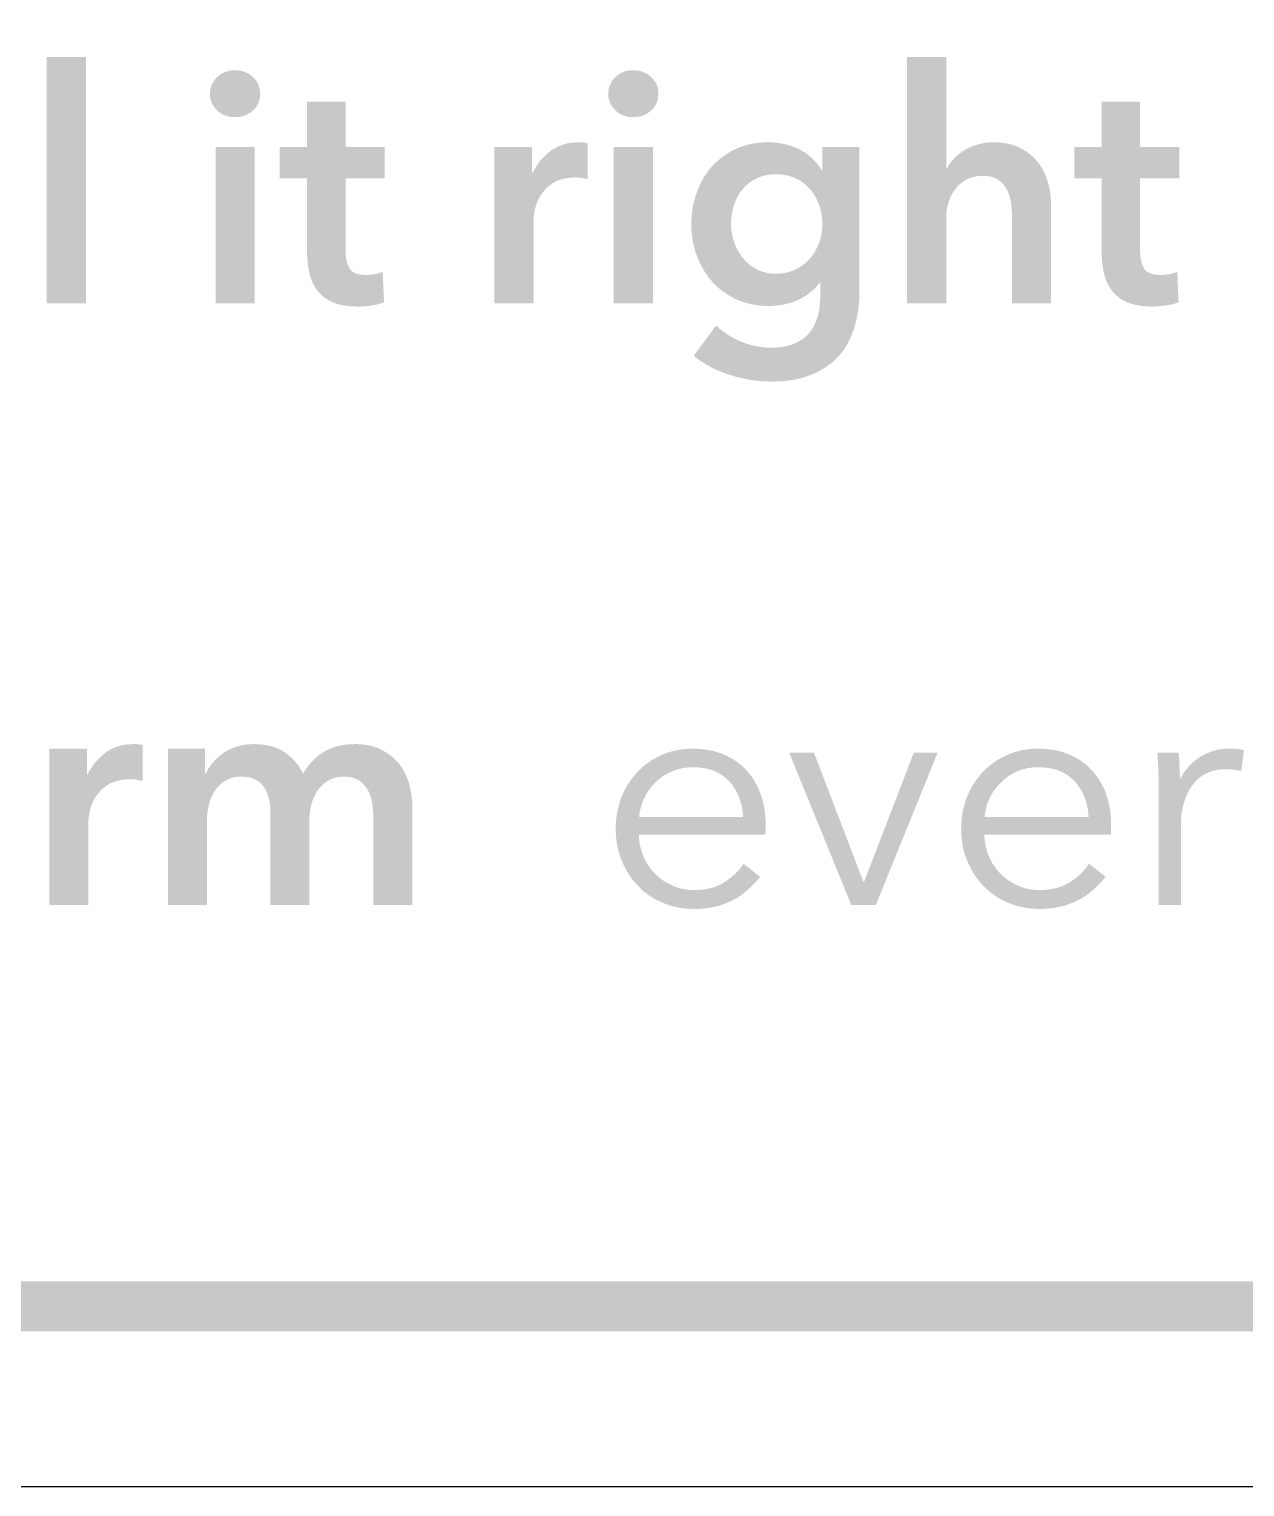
# Model space of a CAD drawing. Header units: millimetres. Extents: x 6 to 297, y 55 to 451.
# Drawn here: x 14.99 to 24.69, y 202.36 to 213.99 of the extents above; entities that cross this region are included whole.
import ezdxf

# ---------------------------------------------------------------- set-up
doc = ezdxf.new("R2010")
doc.units = ezdxf.units.MM
doc.layers.add('CUT', color=1, linetype='Continuous')
doc.layers.add('RASTER', color=7, linetype='Continuous')

msp = doc.modelspace()

# ---------------------------------------------------------------- hatches: boundary and pattern name
at = {"layer": 'RASTER'}
h = msp.add_hatch(color=7, dxfattribs=at)
h.paths.add_polyline_path([(7.2, 240.8), (7.234, 241.316), (7.337, 241.763), (7.509, 242.141), (7.75, 242.45), (8.059, 242.691), (8.438, 242.863), (8.884, 242.966), (9.4, 243), (65.489, 243), (66.005, 242.966), (66.452, 242.863), (66.83, 242.691), (67.139, 242.45), (67.38, 242.141), (67.552, 241.763), (67.655, 241.316), (67.689, 240.8), (67.689, 205.8), (67.655, 205.284), (67.552, 204.837), (67.38, 204.459), (67.139, 204.15), (66.83, 203.909), (66.452, 203.738), (66.005, 203.634), (65.489, 203.6), (9.4, 203.6), (8.884, 203.634), (8.438, 203.737), (8.059, 203.909), (7.75, 204.15), (7.509, 204.459), (7.337, 204.837), (7.234, 205.284), (7.2, 205.8)])
h.paths.add_polyline_path([(7.6, 240.8), (7.6, 205.8), (7.628, 205.378), (7.712, 205.013), (7.853, 204.703), (8.05, 204.45), (8.303, 204.253), (8.612, 204.112), (8.978, 204.028), (9.4, 204), (65.489, 204), (65.911, 204.028), (66.277, 204.113), (66.586, 204.253), (66.839, 204.45), (67.036, 204.703), (67.177, 205.013), (67.261, 205.378), (67.289, 205.8), (67.289, 240.8), (67.261, 241.222), (67.177, 241.587), (67.036, 241.897), (66.839, 242.15), (66.586, 242.347), (66.277, 242.488), (65.911, 242.572), (65.489, 242.6), (9.4, 242.6), (8.978, 242.572), (8.612, 242.488), (8.303, 242.347), (8.05, 242.15), (7.853, 241.897), (7.712, 241.587), (7.628, 241.222), (7.6, 240.8)], flags=0)
for points in [[(15.129, 213.766), (15.441, 213.766), (15.441, 211.8), (15.129, 211.8)], [(22.682, 213.084), (22.712, 213.084), (22.741, 213.082), (22.769, 213.078), (22.795, 213.074), (22.821, 213.068), (22.845, 213.06), (22.869, 213.052), (22.891, 213.041), (22.912, 213.03), (22.933, 213.018), (22.952, 213.005), (22.97, 212.992), (22.988, 212.977), (23.004, 212.962), (23.02, 212.946), (23.034, 212.928), (23.048, 212.911), (23.06, 212.892), (23.072, 212.873), (23.083, 212.853), (23.092, 212.833), (23.101, 212.811), (23.109, 212.79), (23.116, 212.767), (23.122, 212.744), (23.127, 212.721), (23.132, 212.698), (23.136, 212.675), (23.138, 212.651), (23.14, 212.628), (23.142, 212.604), (23.142, 212.58), (23.142, 211.8), (22.83, 211.8), (22.83, 212.486), (22.83, 212.5), (22.83, 212.514), (22.829, 212.528), (22.828, 212.542), (22.827, 212.556), (22.826, 212.57), (22.824, 212.585), (22.822, 212.599), (22.82, 212.614), (22.817, 212.628), (22.814, 212.642), (22.81, 212.655), (22.806, 212.669), (22.801, 212.681), (22.796, 212.694), (22.79, 212.706), (22.783, 212.718), (22.776, 212.729), (22.768, 212.74), (22.76, 212.75), (22.751, 212.76), (22.741, 212.769), (22.731, 212.777), (22.72, 212.785), (22.708, 212.793), (22.695, 212.799), (22.681, 212.804), (22.667, 212.809), (22.651, 212.812), (22.634, 212.815), (22.617, 212.816), (22.599, 212.817), (22.58, 212.816), (22.562, 212.815), (22.545, 212.813), (22.528, 212.809), (22.512, 212.805), (22.497, 212.801), (22.483, 212.795), (22.469, 212.788), (22.455, 212.781), (22.442, 212.772), (22.43, 212.764), (22.419, 212.755), (22.407, 212.745), (22.397, 212.734), (22.387, 212.723), (22.378, 212.711), (22.369, 212.699), (22.361, 212.687), (22.353, 212.674), (22.346, 212.66), (22.339, 212.647), (22.333, 212.633), (22.328, 212.618), (22.323, 212.603), (22.319, 212.588), (22.315, 212.573), (22.312, 212.558), (22.309, 212.543), (22.307, 212.528), (22.306, 212.512), (22.305, 212.497), (22.305, 212.481), (22.305, 211.8), (21.993, 211.8), (21.993, 213.766), (22.305, 213.766), (22.305, 212.874), (22.31, 212.874), (22.315, 212.884), (22.32, 212.893), (22.326, 212.903), (22.332, 212.912), (22.339, 212.922), (22.347, 212.932), (22.355, 212.941), (22.363, 212.95), (22.372, 212.96), (22.382, 212.969), (22.391, 212.978), (22.401, 212.986), (22.412, 212.995), (22.423, 213.003), (22.434, 213.011), (22.445, 213.018), (22.457, 213.025), (22.469, 213.032), (22.482, 213.039), (22.495, 213.045), (22.509, 213.051), (22.523, 213.056), (22.537, 213.061), (22.552, 213.066), (22.567, 213.07), (22.582, 213.074), (22.598, 213.077), (22.614, 213.08), (22.631, 213.082), (22.647, 213.083), (22.664, 213.084), (22.682, 213.084)], [(16.988, 212.798), (16.988, 213.048), (17.206, 213.048), (17.206, 213.409), (17.513, 213.409), (17.513, 213.048), (17.825, 213.048), (17.825, 212.798), (17.513, 212.798), (17.513, 212.219), (17.513, 212.198), (17.515, 212.179), (17.517, 212.16), (17.52, 212.143), (17.525, 212.126), (17.53, 212.11), (17.536, 212.095), (17.543, 212.081), (17.552, 212.068), (17.562, 212.057), (17.576, 212.048), (17.591, 212.04), (17.609, 212.034), (17.629, 212.03), (17.652, 212.027), (17.677, 212.026), (17.685, 212.026), (17.693, 212.027), (17.701, 212.027), (17.709, 212.028), (17.718, 212.029), (17.727, 212.03), (17.735, 212.031), (17.744, 212.033), (17.753, 212.034), (17.762, 212.036), (17.771, 212.038), (17.779, 212.041), (17.787, 212.043), (17.795, 212.046), (17.802, 212.049), (17.809, 212.052), (17.82, 211.808), (17.809, 211.804), (17.798, 211.8), (17.786, 211.797), (17.774, 211.794), (17.762, 211.791), (17.749, 211.788), (17.735, 211.785), (17.721, 211.783), (17.707, 211.781), (17.693, 211.779), (17.679, 211.778), (17.665, 211.776), (17.652, 211.775), (17.638, 211.775), (17.625, 211.774), (17.612, 211.774), (17.581, 211.775), (17.552, 211.776), (17.525, 211.779), (17.499, 211.783), (17.474, 211.788), (17.451, 211.794), (17.429, 211.801), (17.409, 211.809), (17.39, 211.818), (17.372, 211.828), (17.355, 211.839), (17.339, 211.851), (17.324, 211.863), (17.31, 211.876), (17.297, 211.89), (17.286, 211.905), (17.275, 211.921), (17.265, 211.937), (17.255, 211.954), (17.247, 211.971), (17.24, 211.989), (17.233, 212.007), (17.228, 212.026), (17.223, 212.046), (17.219, 212.066), (17.216, 212.086), (17.213, 212.107), (17.21, 212.128), (17.209, 212.149), (17.207, 212.171), (17.206, 212.193), (17.206, 212.216), (17.206, 212.798)], [(23.327, 212.798), (23.327, 213.048), (23.545, 213.048), (23.545, 213.409), (23.852, 213.409), (23.852, 213.048), (24.164, 213.048), (24.164, 212.798), (23.852, 212.798), (23.852, 212.219), (23.852, 212.198), (23.854, 212.179), (23.856, 212.16), (23.859, 212.143), (23.863, 212.126), (23.869, 212.11), (23.875, 212.095), (23.882, 212.081), (23.89, 212.068), (23.901, 212.057), (23.915, 212.048), (23.93, 212.04), (23.948, 212.034), (23.968, 212.03), (23.991, 212.027), (24.016, 212.026), (24.023, 212.026), (24.032, 212.027), (24.04, 212.027), (24.048, 212.028), (24.057, 212.029), (24.065, 212.03), (24.074, 212.031), (24.083, 212.033), (24.092, 212.034), (24.101, 212.036), (24.109, 212.038), (24.118, 212.041), (24.126, 212.043), (24.133, 212.046), (24.141, 212.049), (24.148, 212.052), (24.159, 211.808), (24.148, 211.804), (24.137, 211.8), (24.125, 211.797), (24.113, 211.794), (24.101, 211.791), (24.087, 211.788), (24.074, 211.785), (24.06, 211.783), (24.046, 211.781), (24.032, 211.779), (24.018, 211.778), (24.004, 211.776), (23.99, 211.775), (23.977, 211.775), (23.964, 211.774), (23.951, 211.774), (23.92, 211.775), (23.891, 211.776), (23.864, 211.779), (23.838, 211.783), (23.813, 211.788), (23.79, 211.794), (23.768, 211.801), (23.748, 211.809), (23.729, 211.818), (23.711, 211.828), (23.694, 211.839), (23.678, 211.851), (23.663, 211.863), (23.649, 211.876), (23.636, 211.89), (23.624, 211.905), (23.613, 211.921), (23.603, 211.937), (23.594, 211.954), (23.586, 211.971), (23.579, 211.989), (23.572, 212.007), (23.567, 212.026), (23.562, 212.046), (23.558, 212.066), (23.555, 212.086), (23.552, 212.107), (23.549, 212.128), (23.547, 212.149), (23.546, 212.171), (23.545, 212.193), (23.545, 212.216), (23.545, 212.798)], [(18.701, 213.048), (19, 213.048), (19, 212.84), (19.005, 212.84), (19.019, 212.867), (19.034, 212.892), (19.05, 212.916), (19.068, 212.939), (19.087, 212.96), (19.107, 212.98), (19.128, 212.999), (19.151, 213.017), (19.175, 213.033), (19.2, 213.046), (19.226, 213.058), (19.252, 213.067), (19.28, 213.075), (19.309, 213.08), (19.339, 213.083), (19.369, 213.084), (19.374, 213.084), (19.379, 213.084), (19.383, 213.084), (19.388, 213.084), (19.393, 213.084), (19.398, 213.084), (19.403, 213.083), (19.408, 213.083), (19.414, 213.083), (19.418, 213.082), (19.423, 213.082), (19.428, 213.081), (19.432, 213.08), (19.437, 213.079), (19.441, 213.078), (19.445, 213.077), (19.445, 212.791), (19.437, 212.792), (19.43, 212.794), (19.423, 212.796), (19.416, 212.797), (19.409, 212.798), (19.403, 212.799), (19.397, 212.8), (19.392, 212.801), (19.386, 212.802), (19.381, 212.802), (19.375, 212.803), (19.37, 212.803), (19.364, 212.803), (19.359, 212.803), (19.354, 212.804), (19.349, 212.804), (19.323, 212.803), (19.298, 212.801), (19.275, 212.798), (19.252, 212.794), (19.232, 212.788), (19.212, 212.782), (19.194, 212.774), (19.177, 212.765), (19.161, 212.755), (19.146, 212.744), (19.132, 212.733), (19.119, 212.722), (19.107, 212.71), (19.096, 212.697), (19.085, 212.684), (19.076, 212.671), (19.067, 212.657), (19.059, 212.644), (19.052, 212.63), (19.045, 212.616), (19.039, 212.602), (19.034, 212.588), (19.03, 212.573), (19.026, 212.559), (19.023, 212.545), (19.021, 212.532), (19.018, 212.52), (19.016, 212.508), (19.015, 212.497), (19.014, 212.487), (19.013, 212.477), (19.013, 212.468), (19.013, 211.8), (18.701, 211.8)], [(15.15, 208.248), (15.449, 208.248), (15.449, 208.04), (15.454, 208.04), (15.467, 208.067), (15.482, 208.092), (15.499, 208.116), (15.516, 208.139), (15.535, 208.16), (15.555, 208.18), (15.577, 208.199), (15.599, 208.217), (15.623, 208.233), (15.648, 208.246), (15.674, 208.258), (15.701, 208.267), (15.729, 208.275), (15.757, 208.28), (15.787, 208.283), (15.818, 208.284), (15.822, 208.284), (15.827, 208.284), (15.832, 208.284), (15.837, 208.284), (15.842, 208.284), (15.847, 208.284), (15.852, 208.283), (15.857, 208.283), (15.862, 208.283), (15.867, 208.282), (15.872, 208.282), (15.876, 208.281), (15.881, 208.28), (15.885, 208.279), (15.889, 208.278), (15.893, 208.277), (15.893, 207.991), (15.886, 207.992), (15.878, 207.994), (15.871, 207.996), (15.864, 207.997), (15.858, 207.998), (15.852, 207.999), (15.846, 208), (15.84, 208.001), (15.834, 208.002), (15.829, 208.002), (15.824, 208.003), (15.818, 208.003), (15.813, 208.003), (15.807, 208.003), (15.802, 208.004), (15.797, 208.004), (15.771, 208.003), (15.746, 208.001), (15.723, 207.998), (15.701, 207.994), (15.68, 207.988), (15.66, 207.982), (15.642, 207.974), (15.625, 207.965), (15.61, 207.955), (15.595, 207.944), (15.581, 207.933), (15.568, 207.922), (15.555, 207.91), (15.544, 207.897), (15.534, 207.884), (15.524, 207.871), (15.515, 207.857), (15.507, 207.844), (15.5, 207.83), (15.493, 207.816), (15.488, 207.802), (15.483, 207.788), (15.478, 207.773), (15.475, 207.759), (15.472, 207.745), (15.469, 207.732), (15.467, 207.72), (15.465, 207.708), (15.463, 207.697), (15.462, 207.687), (15.462, 207.677), (15.462, 207.668), (15.462, 207), (15.15, 207)], [(17.586, 208.284), (17.616, 208.284), (17.645, 208.282), (17.673, 208.278), (17.699, 208.274), (17.725, 208.268), (17.749, 208.26), (17.773, 208.252), (17.795, 208.241), (17.816, 208.23), (17.837, 208.218), (17.856, 208.205), (17.874, 208.192), (17.892, 208.177), (17.908, 208.162), (17.924, 208.146), (17.938, 208.128), (17.952, 208.111), (17.964, 208.092), (17.976, 208.073), (17.987, 208.053), (17.996, 208.033), (18.005, 208.011), (18.013, 207.99), (18.02, 207.967), (18.026, 207.944), (18.031, 207.921), (18.036, 207.898), (18.039, 207.875), (18.042, 207.851), (18.044, 207.828), (18.046, 207.804), (18.046, 207.78), (18.046, 207), (17.734, 207), (17.734, 207.692), (17.734, 207.705), (17.734, 207.719), (17.733, 207.733), (17.732, 207.747), (17.731, 207.762), (17.73, 207.776), (17.728, 207.791), (17.726, 207.806), (17.724, 207.821), (17.721, 207.835), (17.718, 207.849), (17.714, 207.863), (17.709, 207.876), (17.704, 207.889), (17.699, 207.902), (17.692, 207.914), (17.686, 207.926), (17.678, 207.937), (17.67, 207.948), (17.662, 207.958), (17.652, 207.967), (17.642, 207.977), (17.632, 207.985), (17.621, 207.993), (17.609, 208.001), (17.596, 208.007), (17.583, 208.012), (17.568, 208.017), (17.552, 208.02), (17.536, 208.022), (17.518, 208.024), (17.5, 208.024), (17.482, 208.024), (17.465, 208.022), (17.448, 208.02), (17.432, 208.017), (17.417, 208.012), (17.403, 208.007), (17.389, 208.001), (17.375, 207.993), (17.362, 207.985), (17.35, 207.976), (17.339, 207.967), (17.328, 207.957), (17.317, 207.947), (17.307, 207.936), (17.298, 207.925), (17.289, 207.913), (17.281, 207.9), (17.274, 207.887), (17.267, 207.874), (17.26, 207.86), (17.254, 207.846), (17.249, 207.832), (17.244, 207.817), (17.24, 207.802), (17.236, 207.787), (17.233, 207.772), (17.23, 207.756), (17.228, 207.741), (17.227, 207.726), (17.225, 207.711), (17.225, 207.696), (17.224, 207.681), (17.224, 207), (16.912, 207), (16.912, 207.754), (16.912, 207.783), (16.909, 207.81), (16.905, 207.836), (16.898, 207.861), (16.891, 207.885), (16.881, 207.907), (16.87, 207.928), (16.856, 207.948), (16.842, 207.966), (16.825, 207.981), (16.806, 207.994), (16.785, 208.005), (16.762, 208.014), (16.737, 208.02), (16.71, 208.023), (16.681, 208.024), (16.664, 208.024), (16.647, 208.023), (16.631, 208.02), (16.615, 208.017), (16.6, 208.013), (16.586, 208.008), (16.572, 208.002), (16.559, 207.995), (16.546, 207.987), (16.534, 207.978), (16.523, 207.97), (16.512, 207.96), (16.501, 207.951), (16.492, 207.94), (16.483, 207.929), (16.474, 207.918), (16.466, 207.906), (16.459, 207.894), (16.452, 207.881), (16.446, 207.867), (16.44, 207.854), (16.434, 207.84), (16.429, 207.825), (16.425, 207.81), (16.421, 207.795), (16.418, 207.779), (16.415, 207.764), (16.412, 207.748), (16.41, 207.733), (16.409, 207.718), (16.408, 207.702), (16.408, 207.686), (16.408, 207), (16.096, 207), (16.096, 208.248), (16.392, 208.248), (16.392, 208.048), (16.398, 208.048), (16.403, 208.059), (16.409, 208.071), (16.415, 208.082), (16.422, 208.093), (16.429, 208.104), (16.437, 208.115), (16.445, 208.126), (16.454, 208.136), (16.462, 208.146), (16.472, 208.157), (16.482, 208.166), (16.492, 208.176), (16.502, 208.185), (16.513, 208.194), (16.525, 208.203), (16.537, 208.212), (16.549, 208.22), (16.562, 208.228), (16.575, 208.235), (16.588, 208.242), (16.602, 208.248), (16.617, 208.254), (16.632, 208.26), (16.647, 208.265), (16.663, 208.269), (16.679, 208.273), (16.696, 208.277), (16.713, 208.28), (16.73, 208.282), (16.748, 208.283), (16.766, 208.284), (16.785, 208.284), (16.821, 208.283), (16.855, 208.28), (16.887, 208.275), (16.918, 208.268), (16.948, 208.259), (16.976, 208.248), (17.002, 208.235), (17.027, 208.219), (17.05, 208.203), (17.072, 208.184), (17.093, 208.165), (17.112, 208.144), (17.13, 208.122), (17.146, 208.099), (17.161, 208.074), (17.175, 208.048), (17.191, 208.076), (17.209, 208.102), (17.228, 208.126), (17.248, 208.149), (17.269, 208.17), (17.292, 208.189), (17.316, 208.207), (17.341, 208.223), (17.368, 208.238), (17.396, 208.25), (17.425, 208.261), (17.455, 208.269), (17.486, 208.276), (17.518, 208.281), (17.551, 208.283), (17.586, 208.284)], [(24, 207.949), (24, 207.962), (24, 207.975), (24, 207.99), (23.999, 208.006), (23.999, 208.022), (23.999, 208.039), (23.998, 208.057), (23.997, 208.076), (23.997, 208.096), (23.996, 208.114), (23.995, 208.133), (23.994, 208.15), (23.993, 208.168), (23.992, 208.185), (23.991, 208.201), (23.99, 208.217), (24.159, 208.217), (24.16, 208.204), (24.161, 208.191), (24.162, 208.178), (24.163, 208.165), (24.164, 208.151), (24.165, 208.137), (24.166, 208.122), (24.166, 208.108), (24.167, 208.093), (24.168, 208.079), (24.168, 208.066), (24.168, 208.053), (24.169, 208.041), (24.169, 208.03), (24.169, 208.019), (24.169, 208.009), (24.174, 208.009), (24.188, 208.035), (24.203, 208.06), (24.221, 208.083), (24.239, 208.105), (24.26, 208.126), (24.281, 208.146), (24.305, 208.164), (24.33, 208.182), (24.357, 208.197), (24.384, 208.211), (24.412, 208.222), (24.441, 208.231), (24.47, 208.239), (24.501, 208.244), (24.532, 208.247), (24.564, 208.248), (24.573, 208.248), (24.581, 208.248), (24.589, 208.248), (24.596, 208.247), (24.604, 208.247), (24.611, 208.247), (24.618, 208.246), (24.625, 208.245), (24.632, 208.245), (24.639, 208.244), (24.646, 208.243), (24.653, 208.242), (24.66, 208.24), (24.667, 208.239), (24.674, 208.237), (24.681, 208.235), (24.658, 208.069), (24.654, 208.07), (24.649, 208.071), (24.643, 208.073), (24.637, 208.074), (24.63, 208.075), (24.623, 208.076), (24.615, 208.078), (24.606, 208.079), (24.597, 208.08), (24.588, 208.081), (24.579, 208.082), (24.569, 208.083), (24.56, 208.083), (24.551, 208.084), (24.542, 208.084), (24.533, 208.084), (24.516, 208.084), (24.498, 208.083), (24.481, 208.081), (24.464, 208.078), (24.447, 208.074), (24.431, 208.07), (24.414, 208.064), (24.398, 208.058), (24.382, 208.051), (24.366, 208.043), (24.351, 208.034), (24.337, 208.025), (24.323, 208.014), (24.31, 208.002), (24.297, 207.99), (24.285, 207.976), (24.273, 207.962), (24.262, 207.946), (24.251, 207.93), (24.241, 207.913), (24.232, 207.894), (24.223, 207.875), (24.214, 207.855), (24.207, 207.833), (24.2, 207.811), (24.194, 207.788), (24.188, 207.763), (24.184, 207.737), (24.181, 207.711), (24.179, 207.683), (24.177, 207.654), (24.177, 207.624), (24.177, 207), (24, 207), (24, 207.949)], [(21.743, 207), (21.548, 207), (21.052, 208.217), (21.249, 208.217), (21.644, 207.187), (21.65, 207.187), (22.047, 208.217), (22.237, 208.217)]]:
    msp.add_hatch(color=7, dxfattribs=at).paths.add_polyline_path(points)
h = msp.add_hatch(color=7, dxfattribs=at)
h.paths.add_polyline_path([(16.476, 213.048), (16.788, 213.048), (16.788, 211.8), (16.476, 211.8)])
h.paths.add_polyline_path([(16.431, 213.472), (16.432, 213.49), (16.435, 213.508), (16.439, 213.526), (16.445, 213.542), (16.453, 213.558), (16.463, 213.574), (16.474, 213.589), (16.487, 213.603), (16.502, 213.616), (16.517, 213.628), (16.533, 213.637), (16.551, 213.645), (16.569, 213.651), (16.588, 213.656), (16.608, 213.658), (16.629, 213.659), (16.65, 213.658), (16.67, 213.656), (16.69, 213.652), (16.708, 213.646), (16.726, 213.638), (16.742, 213.629), (16.758, 213.618), (16.773, 213.606), (16.787, 213.592), (16.799, 213.577), (16.809, 213.562), (16.817, 213.546), (16.824, 213.528), (16.828, 213.51), (16.831, 213.492), (16.832, 213.472), (16.831, 213.452), (16.828, 213.433), (16.824, 213.415), (16.817, 213.398), (16.809, 213.382), (16.799, 213.366), (16.787, 213.352), (16.773, 213.338), (16.758, 213.325), (16.742, 213.315), (16.726, 213.305), (16.708, 213.298), (16.69, 213.292), (16.67, 213.288), (16.65, 213.285), (16.629, 213.285), (16.608, 213.285), (16.588, 213.288), (16.569, 213.292), (16.551, 213.299), (16.533, 213.306), (16.517, 213.316), (16.502, 213.327), (16.487, 213.341), (16.474, 213.355), (16.463, 213.37), (16.453, 213.385), (16.445, 213.401), (16.439, 213.418), (16.435, 213.435), (16.432, 213.453), (16.431, 213.472)])
h = msp.add_hatch(color=7, dxfattribs=at)
h.paths.add_polyline_path([(19.653, 213.048), (19.965, 213.048), (19.965, 211.8), (19.653, 211.8)])
h.paths.add_polyline_path([(19.609, 213.472), (19.609, 213.49), (19.612, 213.508), (19.616, 213.526), (19.623, 213.542), (19.63, 213.558), (19.64, 213.574), (19.651, 213.589), (19.665, 213.603), (19.679, 213.616), (19.694, 213.628), (19.711, 213.637), (19.728, 213.645), (19.746, 213.651), (19.765, 213.656), (19.785, 213.658), (19.806, 213.659), (19.827, 213.658), (19.847, 213.656), (19.867, 213.652), (19.885, 213.646), (19.903, 213.638), (19.92, 213.629), (19.935, 213.618), (19.95, 213.606), (19.964, 213.592), (19.976, 213.577), (19.986, 213.562), (19.994, 213.546), (20.001, 213.528), (20.005, 213.51), (20.008, 213.492), (20.009, 213.472), (20.008, 213.452), (20.005, 213.433), (20.001, 213.415), (19.994, 213.398), (19.986, 213.382), (19.976, 213.366), (19.964, 213.352), (19.95, 213.338), (19.935, 213.325), (19.92, 213.315), (19.903, 213.305), (19.885, 213.298), (19.867, 213.292), (19.847, 213.288), (19.827, 213.285), (19.806, 213.285), (19.785, 213.285), (19.765, 213.288), (19.746, 213.292), (19.728, 213.299), (19.711, 213.306), (19.694, 213.316), (19.679, 213.327), (19.665, 213.341), (19.651, 213.355), (19.64, 213.37), (19.63, 213.385), (19.623, 213.401), (19.616, 213.418), (19.612, 213.435), (19.609, 213.453), (19.609, 213.472)])
h = msp.add_hatch(color=7, dxfattribs=at)
h.paths.add_polyline_path([(21.613, 213.048), (21.613, 211.912), (21.613, 211.87), (21.611, 211.829), (21.607, 211.79), (21.603, 211.751), (21.597, 211.713), (21.59, 211.677), (21.581, 211.641), (21.572, 211.606), (21.56, 211.573), (21.548, 211.541), (21.534, 211.51), (21.519, 211.48), (21.502, 211.452), (21.484, 211.425), (21.464, 211.399), (21.443, 211.375), (21.42, 211.352), (21.397, 211.33), (21.371, 211.31), (21.344, 211.291), (21.316, 211.273), (21.287, 211.257), (21.256, 211.242), (21.223, 211.228), (21.189, 211.216), (21.154, 211.205), (21.117, 211.196), (21.078, 211.189), (21.038, 211.183), (20.997, 211.179), (20.953, 211.177), (20.909, 211.176), (20.89, 211.176), (20.87, 211.177), (20.851, 211.178), (20.831, 211.179), (20.811, 211.181), (20.79, 211.183), (20.77, 211.186), (20.749, 211.189), (20.728, 211.192), (20.707, 211.196), (20.686, 211.201), (20.665, 211.205), (20.644, 211.21), (20.623, 211.216), (20.603, 211.222), (20.582, 211.228), (20.562, 211.235), (20.542, 211.242), (20.522, 211.249), (20.502, 211.257), (20.482, 211.266), (20.463, 211.274), (20.444, 211.283), (20.425, 211.293), (20.406, 211.303), (20.388, 211.313), (20.371, 211.324), (20.353, 211.335), (20.337, 211.346), (20.321, 211.357), (20.305, 211.369), (20.29, 211.381), (20.469, 211.623), (20.492, 211.602), (20.516, 211.583), (20.541, 211.565), (20.566, 211.547), (20.592, 211.532), (20.619, 211.517), (20.646, 211.504), (20.675, 211.492), (20.703, 211.481), (20.732, 211.472), (20.761, 211.464), (20.79, 211.458), (20.819, 211.453), (20.848, 211.449), (20.877, 211.447), (20.906, 211.446), (20.933, 211.447), (20.96, 211.448), (20.985, 211.451), (21.009, 211.455), (21.032, 211.459), (21.054, 211.465), (21.075, 211.471), (21.095, 211.479), (21.113, 211.487), (21.131, 211.497), (21.148, 211.507), (21.163, 211.518), (21.178, 211.529), (21.192, 211.542), (21.205, 211.555), (21.217, 211.569), (21.228, 211.583), (21.238, 211.599), (21.247, 211.614), (21.256, 211.631), (21.263, 211.648), (21.27, 211.666), (21.276, 211.685), (21.282, 211.704), (21.286, 211.724), (21.29, 211.744), (21.294, 211.764), (21.296, 211.786), (21.298, 211.807), (21.3, 211.83), (21.301, 211.852), (21.301, 211.875), (21.301, 211.966), (21.296, 211.966), (21.279, 211.944), (21.26, 211.924), (21.24, 211.904), (21.219, 211.886), (21.197, 211.869), (21.173, 211.854), (21.149, 211.84), (21.123, 211.827), (21.096, 211.816), (21.069, 211.806), (21.041, 211.798), (21.012, 211.791), (20.982, 211.786), (20.951, 211.782), (20.92, 211.78), (20.888, 211.779), (20.853, 211.78), (20.819, 211.782), (20.786, 211.787), (20.754, 211.792), (20.722, 211.8), (20.692, 211.808), (20.662, 211.819), (20.633, 211.831), (20.605, 211.845), (20.578, 211.859), (20.552, 211.875), (20.527, 211.892), (20.504, 211.91), (20.481, 211.93), (20.46, 211.95), (20.439, 211.972), (20.42, 211.994), (20.402, 212.018), (20.385, 212.042), (20.369, 212.067), (20.354, 212.094), (20.34, 212.121), (20.327, 212.149), (20.316, 212.178), (20.305, 212.208), (20.296, 212.238), (20.289, 212.269), (20.283, 212.3), (20.278, 212.332), (20.274, 212.364), (20.272, 212.396), (20.272, 212.429), (20.272, 212.463), (20.274, 212.496), (20.278, 212.528), (20.282, 212.561), (20.288, 212.592), (20.296, 212.623), (20.304, 212.654), (20.315, 212.684), (20.326, 212.713), (20.338, 212.742), (20.352, 212.769), (20.367, 212.796), (20.382, 212.821), (20.399, 212.846), (20.417, 212.869), (20.437, 212.892), (20.457, 212.914), (20.478, 212.934), (20.501, 212.953), (20.524, 212.971), (20.549, 212.988), (20.575, 213.004), (20.601, 213.019), (20.629, 213.032), (20.658, 213.045), (20.687, 213.055), (20.718, 213.064), (20.749, 213.071), (20.781, 213.077), (20.814, 213.081), (20.848, 213.084), (20.883, 213.084), (20.915, 213.084), (20.948, 213.081), (20.979, 213.077), (21.011, 213.071), (21.041, 213.063), (21.071, 213.054), (21.101, 213.043), (21.13, 213.03), (21.157, 213.015), (21.184, 212.999), (21.209, 212.98), (21.232, 212.96), (21.254, 212.938), (21.275, 212.914), (21.294, 212.888), (21.312, 212.861), (21.317, 212.861), (21.317, 213.048)])
h.paths.add_polyline_path([(20.948, 212.83), (20.926, 212.829), (20.906, 212.828), (20.886, 212.825), (20.867, 212.822), (20.848, 212.817), (20.83, 212.812), (20.812, 212.806), (20.795, 212.798), (20.779, 212.79), (20.764, 212.781), (20.749, 212.772), (20.734, 212.762), (20.721, 212.751), (20.708, 212.739), (20.695, 212.727), (20.684, 212.714), (20.673, 212.7), (20.662, 212.686), (20.653, 212.671), (20.643, 212.656), (20.635, 212.64), (20.627, 212.623), (20.62, 212.606), (20.614, 212.588), (20.608, 212.569), (20.603, 212.551), (20.598, 212.532), (20.595, 212.512), (20.592, 212.493), (20.59, 212.473), (20.589, 212.452), (20.589, 212.432), (20.589, 212.413), (20.59, 212.394), (20.592, 212.376), (20.595, 212.358), (20.598, 212.34), (20.603, 212.322), (20.608, 212.304), (20.614, 212.286), (20.62, 212.269), (20.627, 212.252), (20.635, 212.236), (20.643, 212.22), (20.653, 212.204), (20.662, 212.189), (20.673, 212.174), (20.684, 212.16), (20.695, 212.146), (20.708, 212.134), (20.721, 212.121), (20.734, 212.11), (20.749, 212.099), (20.764, 212.089), (20.779, 212.079), (20.795, 212.07), (20.812, 212.062), (20.83, 212.056), (20.848, 212.05), (20.866, 212.045), (20.885, 212.041), (20.904, 212.039), (20.924, 212.037), (20.945, 212.037), (20.966, 212.037), (20.987, 212.039), (21.007, 212.041), (21.027, 212.045), (21.046, 212.049), (21.064, 212.055), (21.082, 212.061), (21.1, 212.069), (21.117, 212.078), (21.133, 212.087), (21.148, 212.097), (21.163, 212.107), (21.178, 212.118), (21.191, 212.13), (21.204, 212.143), (21.217, 212.156), (21.228, 212.17), (21.239, 212.185), (21.25, 212.2), (21.259, 212.215), (21.268, 212.231), (21.276, 212.248), (21.284, 212.265), (21.291, 212.282), (21.297, 212.3), (21.302, 212.318), (21.307, 212.337), (21.31, 212.355), (21.313, 212.374), (21.315, 212.393), (21.316, 212.412), (21.317, 212.432), (21.316, 212.452), (21.315, 212.472), (21.313, 212.491), (21.31, 212.51), (21.307, 212.53), (21.302, 212.548), (21.297, 212.567), (21.291, 212.585), (21.284, 212.603), (21.276, 212.62), (21.268, 212.637), (21.259, 212.653), (21.25, 212.669), (21.239, 212.684), (21.228, 212.699), (21.217, 212.713), (21.204, 212.726), (21.191, 212.738), (21.178, 212.75), (21.164, 212.761), (21.149, 212.772), (21.134, 212.781), (21.118, 212.79), (21.101, 212.798), (21.084, 212.806), (21.066, 212.812), (21.048, 212.817), (21.029, 212.822), (21.009, 212.825), (20.989, 212.828), (20.969, 212.829), (20.948, 212.83)], flags=0)
h = msp.add_hatch(color=7, dxfattribs=at)
h.paths.add_polyline_path([(20.685, 207.702), (20.682, 207.744), (20.675, 207.784), (20.666, 207.822), (20.653, 207.859), (20.638, 207.894), (20.62, 207.926), (20.599, 207.958), (20.575, 207.987), (20.547, 208.013), (20.518, 208.036), (20.485, 208.056), (20.45, 208.072), (20.412, 208.084), (20.371, 208.093), (20.328, 208.098), (20.282, 208.1), (20.26, 208.099), (20.239, 208.098), (20.218, 208.095), (20.197, 208.092), (20.177, 208.087), (20.157, 208.082), (20.137, 208.075), (20.118, 208.067), (20.1, 208.059), (20.082, 208.05), (20.064, 208.04), (20.047, 208.029), (20.031, 208.018), (20.015, 208.005), (20, 207.993), (19.986, 207.979), (19.972, 207.965), (19.958, 207.95), (19.946, 207.935), (19.934, 207.919), (19.923, 207.903), (19.913, 207.886), (19.903, 207.869), (19.895, 207.852), (19.887, 207.834), (19.879, 207.815), (19.873, 207.797), (19.868, 207.778), (19.864, 207.76), (19.86, 207.741), (19.857, 207.721), (19.856, 207.702)], flags=0)
h.paths.add_polyline_path([(20.864, 207.645), (20.864, 207.64), (20.864, 207.636), (20.864, 207.631), (20.864, 207.626), (20.864, 207.621), (20.864, 207.616), (20.864, 207.611), (20.864, 207.606), (20.864, 207.601), (20.864, 207.595), (20.864, 207.59), (20.864, 207.584), (20.863, 207.579), (20.863, 207.573), (20.862, 207.567), (20.862, 207.562), (19.853, 207.562), (19.854, 207.539), (19.856, 207.517), (19.859, 207.495), (19.863, 207.473), (19.868, 207.452), (19.874, 207.431), (19.881, 207.41), (19.889, 207.39), (19.898, 207.37), (19.908, 207.351), (19.918, 207.332), (19.93, 207.315), (19.942, 207.297), (19.955, 207.281), (19.968, 207.265), (19.983, 207.25), (19.998, 207.235), (20.014, 207.221), (20.031, 207.208), (20.048, 207.196), (20.066, 207.184), (20.084, 207.174), (20.104, 207.164), (20.123, 207.155), (20.144, 207.146), (20.165, 207.139), (20.186, 207.133), (20.207, 207.128), (20.229, 207.125), (20.252, 207.122), (20.274, 207.12), (20.298, 207.12), (20.331, 207.121), (20.364, 207.124), (20.396, 207.129), (20.426, 207.136), (20.455, 207.144), (20.483, 207.155), (20.51, 207.168), (20.536, 207.183), (20.56, 207.2), (20.583, 207.216), (20.604, 207.234), (20.624, 207.252), (20.642, 207.271), (20.659, 207.29), (20.674, 207.31), (20.688, 207.33), (20.82, 207.226), (20.793, 207.193), (20.764, 207.162), (20.735, 207.134), (20.705, 207.108), (20.675, 207.084), (20.644, 207.063), (20.612, 207.045), (20.58, 207.029), (20.547, 207.015), (20.513, 207.002), (20.478, 206.992), (20.444, 206.984), (20.408, 206.977), (20.372, 206.973), (20.335, 206.97), (20.298, 206.969), (20.264, 206.97), (20.231, 206.972), (20.199, 206.976), (20.167, 206.981), (20.136, 206.988), (20.106, 206.996), (20.076, 207.006), (20.047, 207.017), (20.018, 207.03), (19.991, 207.043), (19.964, 207.058), (19.939, 207.074), (19.915, 207.092), (19.891, 207.11), (19.869, 207.13), (19.848, 207.151), (19.828, 207.173), (19.808, 207.196), (19.79, 207.22), (19.773, 207.244), (19.758, 207.27), (19.743, 207.297), (19.729, 207.325), (19.717, 207.354), (19.705, 207.383), (19.695, 207.413), (19.687, 207.444), (19.68, 207.476), (19.675, 207.508), (19.671, 207.541), (19.669, 207.574), (19.668, 207.608), (19.669, 207.643), (19.671, 207.676), (19.675, 207.709), (19.68, 207.741), (19.687, 207.773), (19.695, 207.803), (19.704, 207.834), (19.715, 207.863), (19.727, 207.892), (19.741, 207.92), (19.755, 207.947), (19.771, 207.972), (19.788, 207.997), (19.806, 208.021), (19.825, 208.044), (19.845, 208.066), (19.866, 208.087), (19.889, 208.107), (19.912, 208.125), (19.936, 208.142), (19.96, 208.159), (19.986, 208.173), (20.013, 208.187), (20.04, 208.2), (20.068, 208.211), (20.097, 208.221), (20.127, 208.229), (20.157, 208.236), (20.187, 208.241), (20.218, 208.245), (20.25, 208.247), (20.282, 208.248), (20.317, 208.247), (20.351, 208.245), (20.384, 208.241), (20.417, 208.236), (20.448, 208.229), (20.477, 208.221), (20.506, 208.211), (20.534, 208.2), (20.561, 208.187), (20.587, 208.174), (20.611, 208.159), (20.634, 208.143), (20.656, 208.127), (20.678, 208.109), (20.697, 208.09), (20.716, 208.07), (20.734, 208.049), (20.75, 208.027), (20.766, 208.005), (20.78, 207.981), (20.793, 207.957), (20.806, 207.932), (20.817, 207.906), (20.827, 207.879), (20.836, 207.851), (20.843, 207.823), (20.85, 207.795), (20.855, 207.766), (20.859, 207.736), (20.862, 207.706), (20.864, 207.676), (20.864, 207.645)])
h = msp.add_hatch(color=7, dxfattribs=at)
h.paths.add_polyline_path([(23.441, 207.702), (23.438, 207.744), (23.431, 207.784), (23.422, 207.822), (23.409, 207.859), (23.394, 207.894), (23.376, 207.926), (23.355, 207.958), (23.331, 207.987), (23.303, 208.013), (23.274, 208.036), (23.241, 208.056), (23.206, 208.072), (23.168, 208.084), (23.127, 208.093), (23.084, 208.098), (23.038, 208.1), (23.016, 208.099), (22.995, 208.098), (22.974, 208.095), (22.953, 208.092), (22.933, 208.087), (22.913, 208.082), (22.893, 208.075), (22.874, 208.067), (22.856, 208.059), (22.838, 208.05), (22.82, 208.04), (22.803, 208.029), (22.787, 208.018), (22.771, 208.005), (22.756, 207.993), (22.742, 207.979), (22.728, 207.965), (22.714, 207.95), (22.702, 207.935), (22.69, 207.919), (22.679, 207.903), (22.669, 207.886), (22.659, 207.869), (22.651, 207.852), (22.643, 207.834), (22.635, 207.815), (22.629, 207.797), (22.624, 207.778), (22.62, 207.76), (22.616, 207.741), (22.613, 207.721), (22.612, 207.702)], flags=0)
h.paths.add_polyline_path([(23.62, 207.645), (23.62, 207.64), (23.62, 207.636), (23.62, 207.631), (23.62, 207.626), (23.62, 207.621), (23.62, 207.616), (23.62, 207.611), (23.62, 207.606), (23.62, 207.601), (23.62, 207.595), (23.62, 207.59), (23.62, 207.584), (23.619, 207.579), (23.619, 207.573), (23.618, 207.567), (23.618, 207.562), (22.609, 207.562), (22.61, 207.539), (22.612, 207.517), (22.615, 207.495), (22.619, 207.473), (22.624, 207.452), (22.63, 207.431), (22.637, 207.41), (22.645, 207.39), (22.654, 207.37), (22.664, 207.351), (22.674, 207.332), (22.686, 207.315), (22.698, 207.297), (22.711, 207.281), (22.724, 207.265), (22.739, 207.25), (22.754, 207.235), (22.77, 207.221), (22.787, 207.208), (22.804, 207.196), (22.822, 207.184), (22.84, 207.174), (22.86, 207.164), (22.879, 207.155), (22.9, 207.146), (22.921, 207.139), (22.942, 207.133), (22.963, 207.128), (22.985, 207.125), (23.008, 207.122), (23.03, 207.12), (23.054, 207.12), (23.087, 207.121), (23.12, 207.124), (23.152, 207.129), (23.182, 207.136), (23.211, 207.144), (23.239, 207.155), (23.266, 207.168), (23.292, 207.183), (23.316, 207.2), (23.339, 207.216), (23.36, 207.234), (23.38, 207.252), (23.398, 207.271), (23.415, 207.29), (23.43, 207.31), (23.444, 207.33), (23.576, 207.226), (23.549, 207.193), (23.52, 207.162), (23.491, 207.134), (23.461, 207.108), (23.431, 207.084), (23.4, 207.063), (23.368, 207.045), (23.336, 207.029), (23.303, 207.015), (23.269, 207.002), (23.234, 206.992), (23.2, 206.984), (23.164, 206.977), (23.128, 206.973), (23.091, 206.97), (23.054, 206.969), (23.02, 206.97), (22.987, 206.972), (22.955, 206.976), (22.923, 206.981), (22.892, 206.988), (22.862, 206.996), (22.832, 207.006), (22.803, 207.017), (22.774, 207.03), (22.747, 207.043), (22.72, 207.058), (22.695, 207.074), (22.671, 207.092), (22.647, 207.11), (22.625, 207.13), (22.604, 207.151), (22.584, 207.173), (22.564, 207.196), (22.546, 207.22), (22.529, 207.244), (22.514, 207.27), (22.499, 207.297), (22.485, 207.325), (22.473, 207.354), (22.461, 207.383), (22.451, 207.413), (22.443, 207.444), (22.436, 207.476), (22.431, 207.508), (22.427, 207.541), (22.425, 207.574), (22.424, 207.608), (22.425, 207.643), (22.427, 207.676), (22.431, 207.709), (22.436, 207.741), (22.443, 207.773), (22.451, 207.803), (22.46, 207.834), (22.471, 207.863), (22.483, 207.892), (22.497, 207.92), (22.511, 207.947), (22.527, 207.972), (22.544, 207.997), (22.562, 208.021), (22.581, 208.044), (22.601, 208.066), (22.622, 208.087), (22.645, 208.107), (22.668, 208.125), (22.692, 208.142), (22.716, 208.159), (22.742, 208.173), (22.769, 208.187), (22.796, 208.2), (22.824, 208.211), (22.853, 208.221), (22.883, 208.229), (22.913, 208.236), (22.943, 208.241), (22.974, 208.245), (23.006, 208.247), (23.038, 208.248), (23.073, 208.247), (23.107, 208.245), (23.14, 208.241), (23.173, 208.236), (23.204, 208.229), (23.233, 208.221), (23.262, 208.211), (23.29, 208.2), (23.317, 208.187), (23.343, 208.174), (23.367, 208.159), (23.39, 208.143), (23.412, 208.127), (23.434, 208.109), (23.453, 208.09), (23.472, 208.07), (23.49, 208.049), (23.506, 208.027), (23.522, 208.005), (23.536, 207.981), (23.549, 207.957), (23.562, 207.932), (23.573, 207.906), (23.583, 207.879), (23.592, 207.851), (23.599, 207.823), (23.606, 207.795), (23.611, 207.766), (23.615, 207.736), (23.618, 207.706), (23.62, 207.676), (23.62, 207.645)])

# ---------------------------------------------------------------- linework, layer by layer
at = {"layer": 'CUT'}
msp.add_lwpolyline([(65.89, 202.36), (8.999, 202.36), (8.517, 202.381), (8.075, 202.444), (7.675, 202.549), (7.315, 202.697), (6.997, 202.888), (6.722, 203.122), (6.488, 203.397), (6.297, 203.715), (6.149, 204.075), (6.044, 204.475), (5.981, 204.917), (5.96, 205.399), (5.96, 241.201)], dxfattribs=at)

doc.saveas('drawing.dxf')
